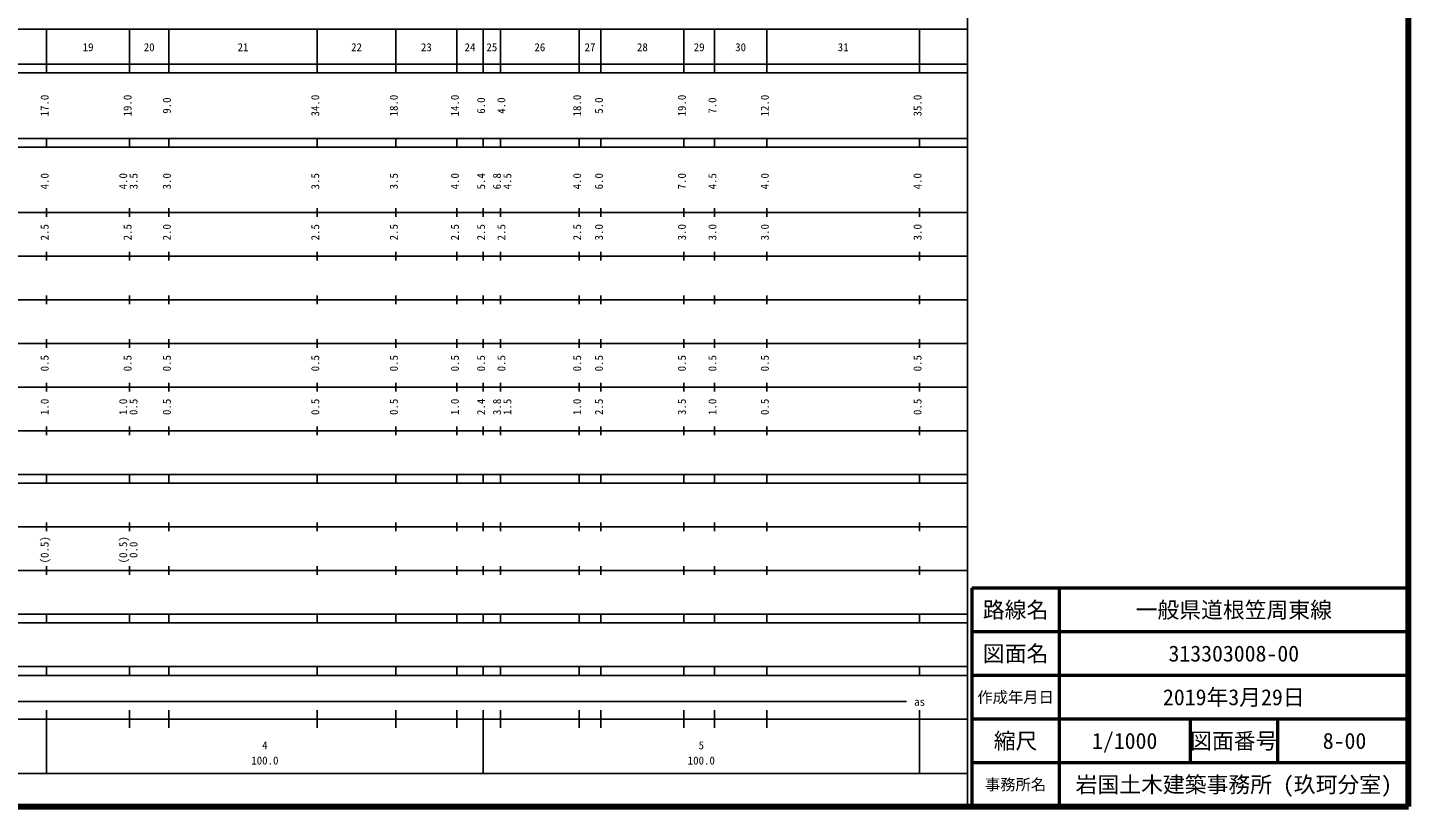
# Model space of a CAD drawing. Units: millimetres on the paper, enlarged 1000 times. Extents: x 40000 to 680000, y 20000 to 380000.
# Drawn here: x 363642 to 680000, y 20000 to 198357 of the extents above; entities that cross this region are included whole.
import ezdxf
from ezdxf.enums import TextEntityAlignment as Align

# ---------------------------------------------------------------- set-up
doc = ezdxf.new("R2010")
doc.units = ezdxf.units.MM
doc.header["$LTSCALE"] = 1000
for name, color, linetype, lineweight in [('M-TTL', 2, 'Continuous', 140), ('M-TTL-BAND', 7, 'Continuous', 25), ('M-TTL-FRAM', 2, 'Continuous', 50), ('M-TTL-LINE', 7, 'Continuous', 50)]:
    doc.layers.add(name, color=color, linetype=linetype, lineweight=lineweight)
doc.layers.add('M-TTL-TXT', color=7, linetype='Continuous')
doc.styles.add('ＭＳ ゴシック', font='')
doc.styles.get('ＭＳ ゴシック').set_extended_font_data('MS Gothic')

msp = doc.modelspace()

# ---------------------------------------------------------------- linework, layer by layer
at = {"layer": 'M-TTL'}
for p, q in [((680000, 20000), (680000, 380000)), ((40000, 20000), (680000, 20000))]:
    msp.add_line(p, q, dxfattribs=at)
at = {"layer": 'M-TTL-BAND'}
for p, q in [((579000, 20000), (579000, 370000)), ((68000, 198000), (579000, 198000)), ((368000, 188000), (368000, 198000)), ((387000, 188000), (387000, 198000)), ((396000, 188000), (396000, 198000)), ((430000, 188000), (430000, 198000)), ((448000, 188000), (448000, 198000)), ((462000, 188000), (462000, 198000)), ((468000, 188000), (468000, 198000)), ((472000, 188000), (472000, 198000)), ((490000, 188000), (490000, 198000)), ((495000, 188000), (495000, 198000)), ((514000, 188000), (514000, 198000)), ((521000, 188000), (521000, 198000)), ((533000, 188000), (533000, 198000)), ((568000, 188000), (568000, 198000)), ((40000, 190000), (579000, 190000)), ((40000, 188000), (579000, 188000)), ((40000, 173000), (579000, 173000)), ((40000, 171000), (579000, 171000)), ((368000, 171000), (368000, 173000)), ((387000, 171000), (387000, 173000)), ((396000, 171000), (396000, 173000)), ((430000, 171000), (430000, 173000)), ((448000, 171000), (448000, 173000)), ((462000, 171000), (462000, 173000)), ((468000, 171000), (468000, 173000)), ((472000, 171000), (472000, 173000)), ((490000, 171000), (490000, 173000)), ((495000, 171000), (495000, 173000)), ((514000, 171000), (514000, 173000)), ((521000, 171000), (521000, 173000)), ((533000, 171000), (533000, 173000)), ((568000, 171000), (568000, 173000)), ((40000, 156000), (579000, 156000)), ((368000, 155000), (368000, 157000)), ((387000, 155000), (387000, 157000)), ((396000, 155000), (396000, 157000)), ((430000, 155000), (430000, 157000)), ((448000, 155000), (448000, 157000)), ((462000, 155000), (462000, 157000)), ((468000, 155000), (468000, 157000)), ((472000, 155000), (472000, 157000)), ((490000, 155000), (490000, 157000)), ((495000, 155000), (495000, 157000)), ((514000, 155000), (514000, 157000)), ((521000, 155000), (521000, 157000)), ((533000, 155000), (533000, 157000)), ((568000, 155000), (568000, 157000)), ((46000, 146000), (579000, 146000)), ((368000, 145000), (368000, 147000)), ((387000, 145000), (387000, 147000)), ((396000, 145000), (396000, 147000)), ((430000, 145000), (430000, 147000)), ((448000, 145000), (448000, 147000)), ((462000, 145000), (462000, 147000)), ((468000, 145000), (468000, 147000)), ((472000, 145000), (472000, 147000)), ((490000, 145000), (490000, 147000)), ((495000, 145000), (495000, 147000)), ((514000, 145000), (514000, 147000)), ((521000, 145000), (521000, 147000)), ((533000, 145000), (533000, 147000)), ((568000, 145000), (568000, 147000)), ((368000, 135000), (368000, 137000)), ((387000, 135000), (387000, 137000)), ((396000, 135000), (396000, 137000)), ((430000, 135000), (430000, 137000)), ((448000, 135000), (448000, 137000)), ((462000, 135000), (462000, 137000)), ((468000, 135000), (468000, 137000)), ((472000, 135000), (472000, 137000)), ((490000, 135000), (490000, 137000)), ((495000, 135000), (495000, 137000)), ((514000, 135000), (514000, 137000)), ((521000, 135000), (521000, 137000)), ((533000, 135000), (533000, 137000)), ((568000, 135000), (568000, 137000)), ((52000, 136000), (579000, 136000)), ((368000, 125000), (368000, 127000)), ((387000, 125000), (387000, 127000)), ((396000, 125000), (396000, 127000)), ((430000, 125000), (430000, 127000)), ((448000, 125000), (448000, 127000)), ((462000, 125000), (462000, 127000)), ((468000, 125000), (468000, 127000)), ((472000, 125000), (472000, 127000)), ((490000, 125000), (490000, 127000)), ((495000, 125000), (495000, 127000)), ((514000, 125000), (514000, 127000)), ((521000, 125000), (521000, 127000)), ((533000, 125000), (533000, 127000)), ((568000, 125000), (568000, 127000)), ((46000, 126000), (579000, 126000)), ((52000, 116000), (579000, 116000)), ((368000, 115000), (368000, 117000)), ((387000, 115000), (387000, 117000)), ((396000, 115000), (396000, 117000)), ((430000, 115000), (430000, 117000)), ((448000, 115000), (448000, 117000)), ((462000, 115000), (462000, 117000)), ((468000, 115000), (468000, 117000)), ((472000, 115000), (472000, 117000)), ((490000, 115000), (490000, 117000)), ((495000, 115000), (495000, 117000)), ((514000, 115000), (514000, 117000)), ((521000, 115000), (521000, 117000)), ((533000, 115000), (533000, 117000)), ((568000, 115000), (568000, 117000)), ((46000, 106000), (579000, 106000)), ((368000, 105000), (368000, 107000)), ((387000, 105000), (387000, 107000)), ((396000, 105000), (396000, 107000)), ((430000, 105000), (430000, 107000)), ((448000, 105000), (448000, 107000)), ((462000, 105000), (462000, 107000)), ((468000, 105000), (468000, 107000)), ((472000, 105000), (472000, 107000)), ((490000, 105000), (490000, 107000)), ((495000, 105000), (495000, 107000)), ((514000, 105000), (514000, 107000)), ((521000, 105000), (521000, 107000)), ((533000, 105000), (533000, 107000)), ((568000, 105000), (568000, 107000)), ((40000, 96000), (579000, 96000)), ((368000, 94000), (368000, 96000)), ((387000, 94000), (387000, 96000)), ((396000, 94000), (396000, 96000)), ((430000, 94000), (430000, 96000)), ((448000, 94000), (448000, 96000)), ((462000, 94000), (462000, 96000)), ((468000, 94000), (468000, 96000)), ((472000, 94000), (472000, 96000)), ((490000, 94000), (490000, 96000)), ((495000, 94000), (495000, 96000)), ((514000, 94000), (514000, 96000)), ((521000, 94000), (521000, 96000)), ((533000, 94000), (533000, 96000)), ((568000, 94000), (568000, 96000)), ((40000, 94000), (579000, 94000)), ((49000, 84000), (579000, 84000)), ((368000, 83000), (368000, 85000)), ((387000, 83000), (387000, 85000)), ((396000, 83000), (396000, 85000)), ((430000, 83000), (430000, 85000)), ((448000, 83000), (448000, 85000)), ((462000, 83000), (462000, 85000)), ((468000, 83000), (468000, 85000)), ((472000, 83000), (472000, 85000)), ((490000, 83000), (490000, 85000)), ((495000, 83000), (495000, 85000)), ((514000, 83000), (514000, 85000)), ((521000, 83000), (521000, 85000)), ((533000, 83000), (533000, 85000)), ((568000, 83000), (568000, 85000)), ((40000, 74000), (579000, 74000)), ((368000, 73000), (368000, 75000)), ((387000, 73000), (387000, 75000)), ((396000, 73000), (396000, 75000)), ((430000, 73000), (430000, 75000)), ((448000, 73000), (448000, 75000)), ((462000, 73000), (462000, 75000)), ((468000, 73000), (468000, 75000)), ((472000, 73000), (472000, 75000)), ((490000, 73000), (490000, 75000)), ((495000, 73000), (495000, 75000)), ((514000, 73000), (514000, 75000)), ((521000, 73000), (521000, 75000)), ((533000, 73000), (533000, 75000)), ((568000, 73000), (568000, 75000)), ((40000, 64000), (579000, 64000)), ((368000, 62000), (368000, 64000)), ((387000, 62000), (387000, 64000)), ((396000, 62000), (396000, 64000)), ((430000, 62000), (430000, 64000)), ((448000, 62000), (448000, 64000)), ((462000, 62000), (462000, 64000)), ((468000, 62000), (468000, 64000)), ((472000, 62000), (472000, 64000)), ((490000, 62000), (490000, 64000)), ((495000, 62000), (495000, 64000)), ((514000, 62000), (514000, 64000)), ((521000, 62000), (521000, 64000)), ((533000, 62000), (533000, 64000)), ((568000, 62000), (568000, 64000)), ((40000, 62000), (579000, 62000)), ((40000, 52000), (579000, 52000)), ((368000, 50000), (368000, 52000)), ((387000, 50000), (387000, 52000)), ((396000, 50000), (396000, 52000)), ((430000, 50000), (430000, 52000)), ((448000, 50000), (448000, 52000)), ((462000, 50000), (462000, 52000)), ((468000, 50000), (468000, 52000)), ((472000, 50000), (472000, 52000)), ((490000, 50000), (490000, 52000)), ((495000, 50000), (495000, 52000)), ((514000, 50000), (514000, 52000)), ((521000, 50000), (521000, 52000)), ((533000, 50000), (533000, 52000)), ((568000, 50000), (568000, 52000)), ((40000, 50000), (579000, 50000)), ((71000, 44000), (565000, 44000)), ((368000, 27500), (368000, 42000)), ((387000, 38000), (387000, 42000)), ((396000, 38000), (396000, 42000)), ((430000, 38000), (430000, 42000)), ((448000, 38000), (448000, 42000)), ((462000, 38000), (462000, 42000)), ((468000, 27500), (468000, 42000)), ((472000, 38000), (472000, 42000)), ((490000, 38000), (490000, 42000)), ((495000, 38000), (495000, 42000)), ((514000, 38000), (514000, 42000)), ((521000, 38000), (521000, 42000)), ((533000, 38000), (533000, 42000)), ((568000, 27500), (568000, 42000)), ((40000, 40000), (579000, 40000)), ((68000, 27500), (579000, 27500))]:
    msp.add_line(p, q, dxfattribs=at)
at = {"layer": 'M-TTL-FRAM'}
for p, q in [((680000, 70000), (580000, 70000)), ((580000, 70000), (580000, 20000))]:
    msp.add_line(p, q, dxfattribs=at)
at = {"layer": 'M-TTL-LINE'}
for p, q in [((600000, 70000), (600000, 20000)), ((680000, 60000), (580000, 60000)), ((680000, 50000), (580000, 50000)), ((680000, 40000), (580000, 40000)), ((630000, 40000), (630000, 30000)), ((650000, 40000), (650000, 30000)), ((680000, 30000), (580000, 30000))]:
    msp.add_line(p, q, dxfattribs=at)

# ---------------------------------------------------------------- texts
at = {"layer": 'M-TTL-BAND', "style": 'ＭＳ ゴシック'}
for s, p in [('19', (377500, 192405)), ('20', (391500, 192405)), ('21', (413000, 192405)), ('22', (439000, 192405)), ('23', (455000, 192405)), ('24', (465000, 192405)), ('25', (470000, 192405)), ('26', (481000, 192405)), ('27', (492500, 192405)), ('28', (504500, 192405)), ('29', (517500, 192405)), ('30', (527000, 192405)), ('31', (550500, 192405)), ('as', (568000, 42500)), ('4', (418000, 32523)), ('5', (518000, 32523)), ('100.0', (418000, 29033)), ('100.0', (518000, 29033))]:
    msp.add_text(s, height=1833, dxfattribs=at).set_placement(p, align=Align.BOTTOM_CENTER)
for s, p in [('17.0', (369000, 180500)), ('19.0', (388000, 180500)), ('9.0', (397000, 180500)), ('34.0', (431000, 180500)), ('18.0', (449000, 180500)), ('14.0', (463000, 180500)), ('6.0', (469000, 180500)), ('4.0', (473645, 180500)), ('18.0', (491000, 180500)), ('5.0', (496000, 180500)), ('19.0', (515000, 180500)), ('7.0', (522000, 180500)), ('12.0', (534000, 180500)), ('35.0', (569000, 180500)), ('4.0', (369000, 163174)), ('4.0', (387000, 163174)), ('3.5', (389370, 163174)), ('3.0', (397000, 163174)), ('3.5', (431000, 163174)), ('3.5', (449000, 163174)), ('4.0', (463000, 163174)), ('5.4', (469000, 163174)), ('6.8', (472645, 163174)), ('4.5', (475015, 163174)), ('4.0', (491000, 163174)), ('6.0', (496000, 163174)), ('7.0', (515000, 163174)), ('4.5', (522000, 163174)), ('4.0', (534000, 163174)), ('4.0', (569000, 163174)), ('2.5', (369000, 151500)), ('2.5', (388000, 151500)), ('2.0', (397000, 151500)), ('2.5', (431000, 151500)), ('2.5', (449000, 151500)), ('2.5', (463000, 151500)), ('2.5', (469000, 151500)), ('2.5', (473645, 151500)), ('2.5', (491000, 151500)), ('3.0', (496000, 151500)), ('3.0', (515000, 151500)), ('3.0', (522000, 151500)), ('3.0', (534000, 151500)), ('3.0', (569000, 151500)), ('0.5', (369000, 121500)), ('0.5', (388000, 121500)), ('0.5', (397000, 121500)), ('0.5', (431000, 121500)), ('0.5', (449000, 121500)), ('0.5', (463000, 121500)), ('0.5', (469000, 121500)), ('0.5', (473645, 121500)), ('0.5', (491000, 121500)), ('0.5', (496000, 121500)), ('0.5', (515000, 121500)), ('0.5', (522000, 121500)), ('0.5', (534000, 121500)), ('0.5', (569000, 121500)), ('1.0', (369000, 111500)), ('1.0', (387000, 111500)), ('0.5', (389370, 111500)), ('0.5', (397000, 111500)), ('0.5', (431000, 111500)), ('0.5', (449000, 111500)), ('1.0', (463000, 111500)), ('2.4', (469000, 111500)), ('3.8', (472645, 111500)), ('1.5', (475015, 111500)), ('1.0', (491000, 111500)), ('2.5', (496000, 111500)), ('3.5', (515000, 111500)), ('1.0', (522000, 111500)), ('0.5', (534000, 111500)), ('0.5', (569000, 111500)), ('(0.5)', (369000, 78764)), ('(0.5)', (387000, 78764)), ('0.0', (389370, 78764))]:
    msp.add_text(s, height=1833, rotation=90, dxfattribs=at).set_placement(p, align=Align.BOTTOM_CENTER)
at = {"layer": 'M-TTL-TXT', "style": 'ＭＳ ゴシック'}
for s, height, p in [('路線名', 3666, (590000, 65000)), ('路線名', 3666, (590000, 65000)), ('一般県道根笠周東線', 3666, (640000, 65000)), ('図面名', 3666, (590000, 55000)), ('図面名', 3666, (590000, 55000)), ('313303008-00', 3666, (640000, 55000)), ('作成年月日', 2566, (590000, 45000)), ('作成年月日', 2566, (590000, 45000)), ('2019年3月29日', 3666, (640000, 45000)), ('縮尺', 3666, (590000, 35000)), ('縮尺', 3666, (590000, 35000)), ('1/1000', 3666, (615000, 35000)), ('図面番号', 3666, (640000, 35000)), ('図面番号', 3666, (640000, 35000)), (' 8-00', 3666, (664125, 35000)), ('事務所名', 2566, (590000, 25000)), ('事務所名', 2566, (590000, 25000)), ('岩国土木建築事務所 (玖珂分室)', 3666, (640000, 25000))]:
    msp.add_text(s, height=height, dxfattribs=at).set_placement(p, align=Align.MIDDLE_CENTER)

doc.saveas('drawing.dxf')
